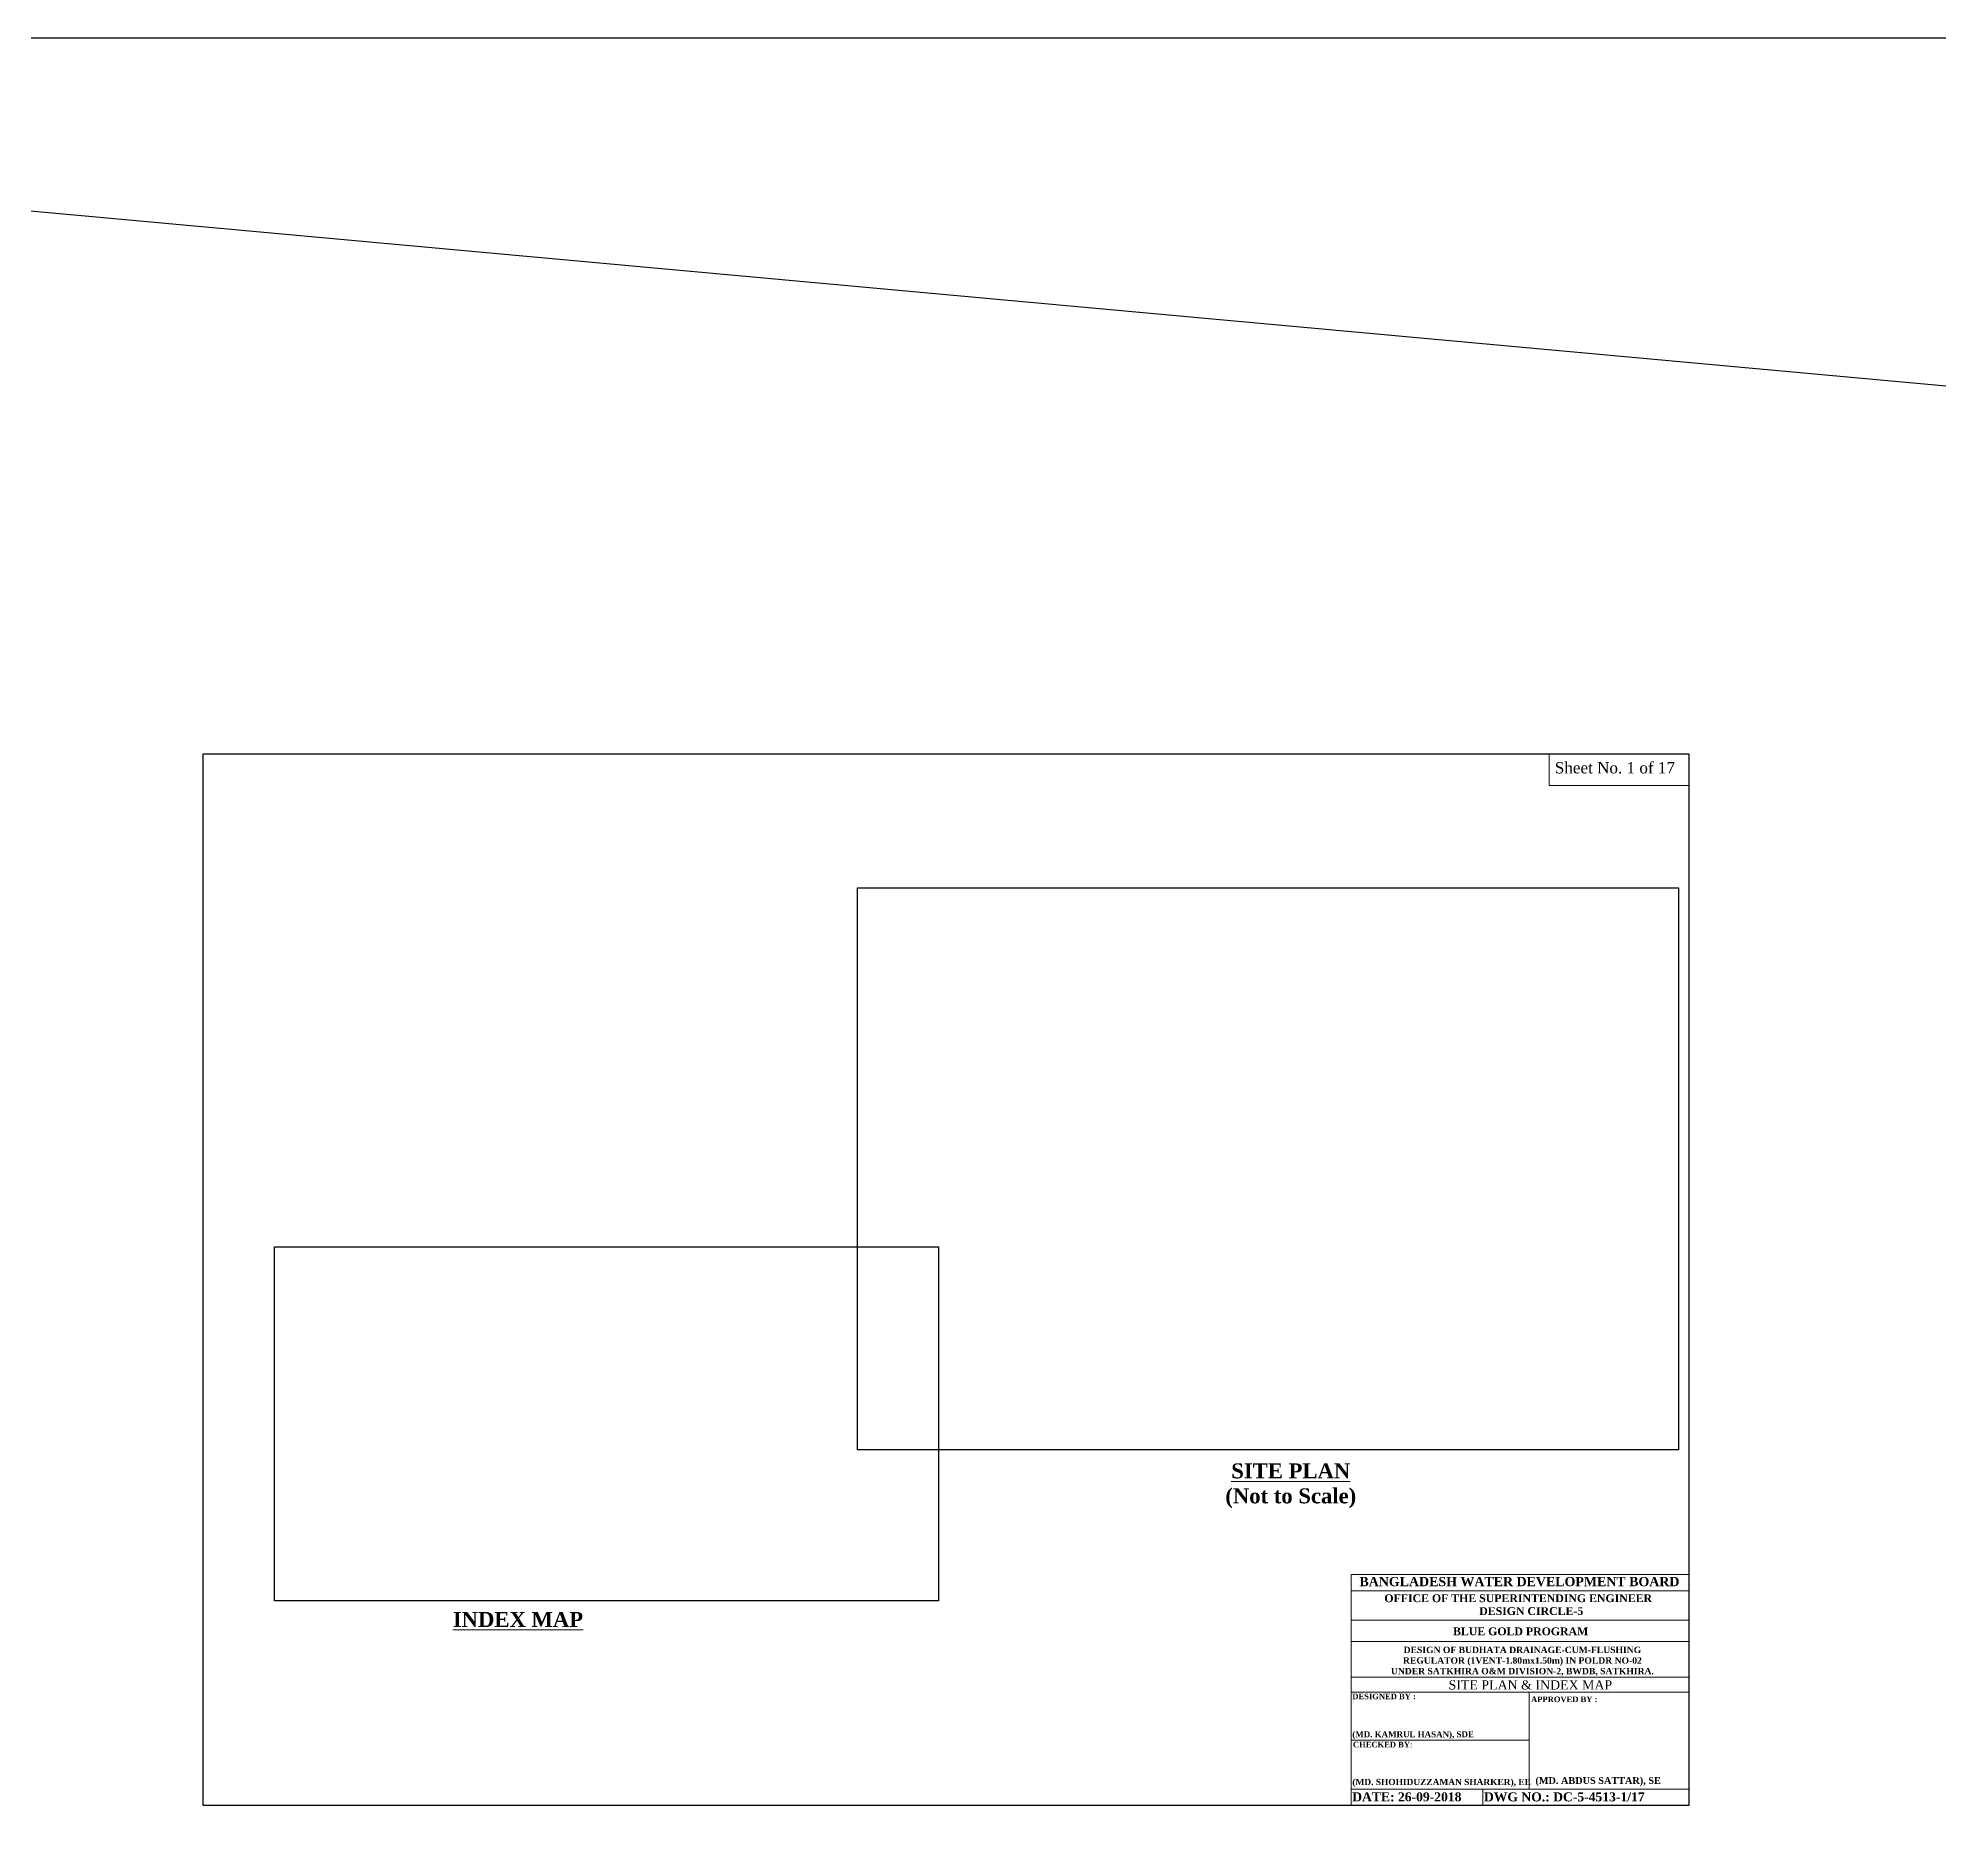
# Model space of a CAD drawing. Extents: x -298162 to 1078160, y -513173 to -216568.
# Drawn here: x -220818 to -143474, y -289776 to -216568 of the extents above; entities that cross this region are included whole.
import ezdxf

# ---------------------------------------------------------------- set-up
doc = ezdxf.new("R2010")
doc.units = 0
doc.header["$MEASUREMENT"] = 0
doc.linetypes.add('ACAD_ISO02W100', pattern=[15, 12, -3])
doc.layers.get('0').update_dxf_attribs({"linetype": 'CONTINUOUS'})
doc.layers.add('doted', color=172, linetype='ACAD_ISO02W100', lineweight=30)
doc.layers.add('LINE', color=7, linetype='CONTINUOUS')
doc.styles.get("Standard").update_dxf_attribs({"font": 'times.ttf', "height": 250})
picture_1 = doc.add_image_def('image2.jpg', size_in_pixel=(3408, 1818))
picture_2 = doc.add_image_def('image3.jpg', size_in_pixel=(4463, 3055))

msp = doc.modelspace()

# ---------------------------------------------------------------- linework, layer by layer
at = {"color": 0, "lineweight": 13}
for p, q in [((-167359.313, -279133.146), (-153603.974, -279133.146)), ((-167359.313, -279133.146), (-167359.313, -288518.91)), ((-167359.313, -279798.433), (-153603.974, -279798.433)), ((-167359.313, -280985.233), (-153603.974, -280985.233)), ((-167359.313, -281859.511), (-153603.974, -281859.511)), ((-167359.313, -283313.059), (-153603.974, -283313.059)), ((-167359.313, -283915.871), (-153603.974, -283915.871)), ((-160116.214, -287865.253), (-160116.214, -283915.871)), ((-160116.214, -287865.253), (-160116.214, -284910.013)), ((-160116.214, -287865.253), (-160116.214, -284910.013)), ((-160116.214, -287865.253), (-160116.214, -284910.013)), ((-167359.313, -285867.97), (-160116.214, -285867.97)), ((-167359.313, -287865.253), (-153776.098, -287865.253)), ((-166333.909, -287865.253), (-153603.974, -287865.253)), ((-166333.909, -287865.253), (-153776.098, -287865.253)), ((-166333.909, -287865.253), (-153776.098, -287865.253)), ((-162002.187, -287865.253), (-162002.187, -288518.91)), ((-167359.313, -288518.91), (-153603.974, -288518.91))]:
    msp.add_line(p, q, dxfattribs=at)
at = {"layer": 'doted', "color": 0, "linetype": 'ByBlock', "lineweight": 13}
msp.add_lwpolyline([(-153603.974, -245733.09), (-159303.259, -245733.09), (-159303.259, -247003.738), (-153603.974, -247003.738)], close=True, dxfattribs=at)
at = {"layer": 'LINE', "color": 1, "linetype": 'ByBlock', "lineweight": -2}
msp.add_line((-298162.249, -216567.594), (1078159.826, -342283.3), dxfattribs=at)
at = {"layer": 'LINE', "color": 1}
msp.add_lwpolyline([(-298162.249, -216567.594), (1078159.826, -216567.594), (1078159.826, -342283.3), (-298162.249, -342283.3)], close=True, dxfattribs=at)
at = {"layer": 'LINE', "color": 0}
msp.add_lwpolyline([(-214109.174, -288518.91), (-153603.974, -288518.91), (-153603.974, -245733.09), (-214109.174, -245733.09)], close=True, dxfattribs=at)

# ---------------------------------------------------------------- texts
at = {"color": 0, "lineweight": 13}
for s, insert, char_height, width, attachment_point in [('{\\fTimes New Roman|b1|i0|c0|p18;BANGLADESH WATER DEVELOPMENT BOARD}', (-167025.449, -279229.295), 375.37746, 13483.43624, 1), ('{\\fTimes New Roman|b1|i0|c0|p18;OFFICE OF THE SUPERINTENDING ENGINEER}', (-166010.781, -279935.688), 318.21998, 11430.35833, 1), ('{\\fTimes New Roman|b1|i0|c0|p18;DESIGN CIRCLE-5}', (-162149.191, -280458.736), 318.21998, 11430.35833, 1), ('{\\fTimes New Roman|b1|i0|c0|p18;BLUE GOLD PROGRAM}', (-163214.232, -281283.979), 318.21998, 11430.35833, 1), ('\\pt1556;{\\fTimes New Roman|b1|i0|c0|p18;DESIGN OF BUDHATA DRAINAGE-CUM-FLUSHING \\PREGULATOR (1VENT-1.80mx1.50m) IN POLDR NO-02 \\PUNDER SATKHIRA O&M DIVISION-2, BWDB, SATKHIRA.}', (-160391.996, -282660.182), 259.25187, 13308.06254, 5), ('{\\fTimes New Roman|b0|i0|c0|p18;             SITE PLAN & INDEX MAP}', (-165235.9, -283436.313), 374.37645, 13447.48039, 1)]:
    msp.add_mtext(s, dxfattribs=dict(at, insert=insert, char_height=char_height, width=width, attachment_point=attachment_point))
at = {"color": 0, "lineweight": 13, "attachment_point": 1}
for s, insert, char_height in [('{\\fTimes New Roman|b1|i0|c0|p18;DESIGNED BY :}', (-167315.84, -283976.58), 229.82293), ('{\\fTimes New Roman|b1|i0|c0|p18;APPROVED BY :}', (-160038.475, -284096.153), 229.82293), ('{\\fTimes New Roman|b1|i0|c0|p18;(MD. KAMRUL HASAN), SDE}', (-167315.872, -285514.055), 241.31408), ('{\\fTimes New Roman|b1|i0|c0|p18;CHECKED BY\\fTimes New Roman|b0|i0|c0|p18;:\\fTimes New Roman|b1|i0|c0|p18;}', (-167292.501, -285937.194), 229.822932), ('{\\fTimes New Roman|b1|i0|c0|p18;(MD. SHOHIDUZZAMAN SHARKER), EE}', (-167313.804, -287448.899), 252.80523), ('{\\fTimes New Roman|b1|i0|c0|p18;(MD. ABDUS SATTAR), SE}', (-159860.603, -287379.234), 275.78752), ('{\\fTimes New Roman|b1|i0|c0|p18;DATE: 26-09-2018}', (-167320.341, -287998.49), 366.7974), ('{\\fTimes New Roman|b1|i0|c0|p18;DWG NO.: DC-5-4513-1/17}', (-161956.526, -287999.932), 366.7974)]:
    msp.add_mtext(s, dxfattribs=dict(at, insert=insert, char_height=char_height))
at = {"layer": 'doted', "color": 0, "linetype": 'ByBlock', "lineweight": 13}
for s, insert, char_height, width, attachment_point in [('Sheet No. 1 of 17', (-159071.697, -246050.113), 460.83533, 18322.85758, 1), ('{\\fTimes New Roman|b1|i0|c0|p18;\\LSITE PLAN\\P\\l(Not to Scale)}', (-169821.453, -275516.441), 610.54871, 6782.41286, 5), ('{\\fTimes New Roman|b1|i0|c0|p18;\\LINDEX MAP}', (-201279.684, -280960.551), 610.54871, 6782.41286, 5)]:
    msp.add_mtext(s, dxfattribs=dict(at, insert=insert, char_height=char_height, width=width, attachment_point=attachment_point))

# ---------------------------------------------------------------- pictures from other files: only their frames are drawn
at = {"layer": 'LINE', "color": 0}
image = msp.add_image(picture_2, insert=(-187460.951, -274048.546), size_in_units=(33425.501, 22880.329), dxfattribs=at)
image.dxf.flags = 7
image = msp.add_image(picture_1, insert=(-211195.414, -280201.22), size_in_units=(27029.054, 14418.668), dxfattribs=at)
image.dxf.flags = 7

doc.saveas('drawing.dxf')
